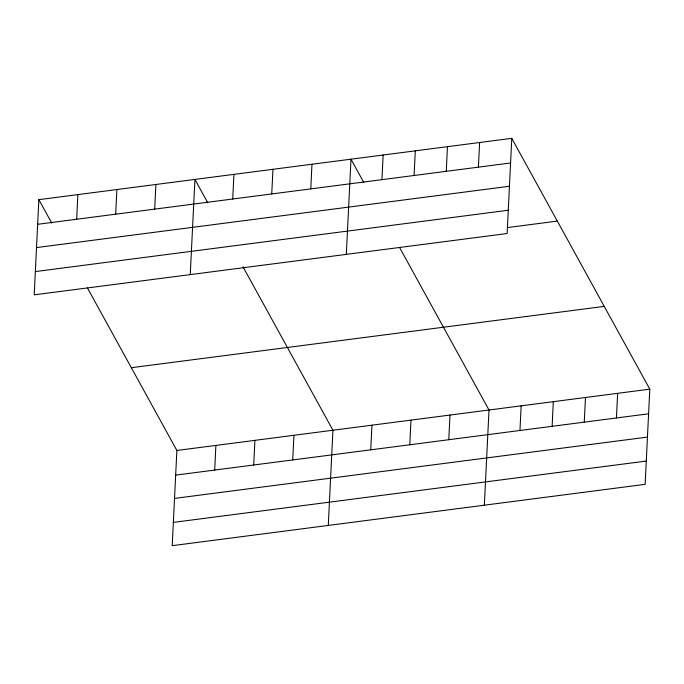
<?xml version="1.0" encoding="UTF-8"?>
<svg xmlns="http://www.w3.org/2000/svg" width="684" height="684" viewBox="0 0 684 684"><rect width="100%" height="100%" fill="white"/><g stroke="black" fill="none" stroke-linecap="round" stroke-linejoin="round"><path stroke-width="1.03" d="M38.86 199.66L34.2 294.847L507.126 233.526L511.777 138.33L38.86 199.66L51.727 223.044M76.668 219.248L77.873 194.598M115.682 214.186L116.887 189.536M154.695 209.124L155.901 184.475M87.466 287.99L176.874 450.474L172.223 545.67L645.14 484.34L649.8 389.153L511.777 138.33M190.263 274.609L194.923 179.422L207.791 202.815M214.69 470.062L215.896 445.421M232.731 199.01L233.937 174.36M253.704 465.009L254.91 440.359M271.745 193.948L272.95 169.299M292.718 459.947L293.923 435.298M310.767 188.887L311.972 164.245M328.286 525.432L332.937 430.245L243.017 266.828M346.326 254.371L350.986 159.184L363.854 182.577M381.937 179.661L383.143 155.012M370.754 449.833L371.959 425.183M414.094 175.489L415.299 150.839M409.767 444.771L410.973 420.121M446.259 171.316L447.464 146.675M448.781 439.709L449.986 415.06M478.415 167.153L479.621 142.503M484.349 505.194L489.009 410.007L399.593 247.514M519.96 430.484L521.165 405.834M552.116 426.312L553.322 401.662M584.273 422.139L585.478 397.498M616.438 417.975L617.643 393.326M37.654 224.301L510.572 162.98M36.509 247.582L509.435 186.262M35.337 271.565L508.263 210.244M507.528 227.558L557.323 221.103M131.328 367.71L604.254 306.381M176.874 450.474L649.8 389.153M175.668 475.124L648.594 413.803M174.531 498.405L647.457 437.085M173.36 522.388L646.286 461.067"/></g></svg>
